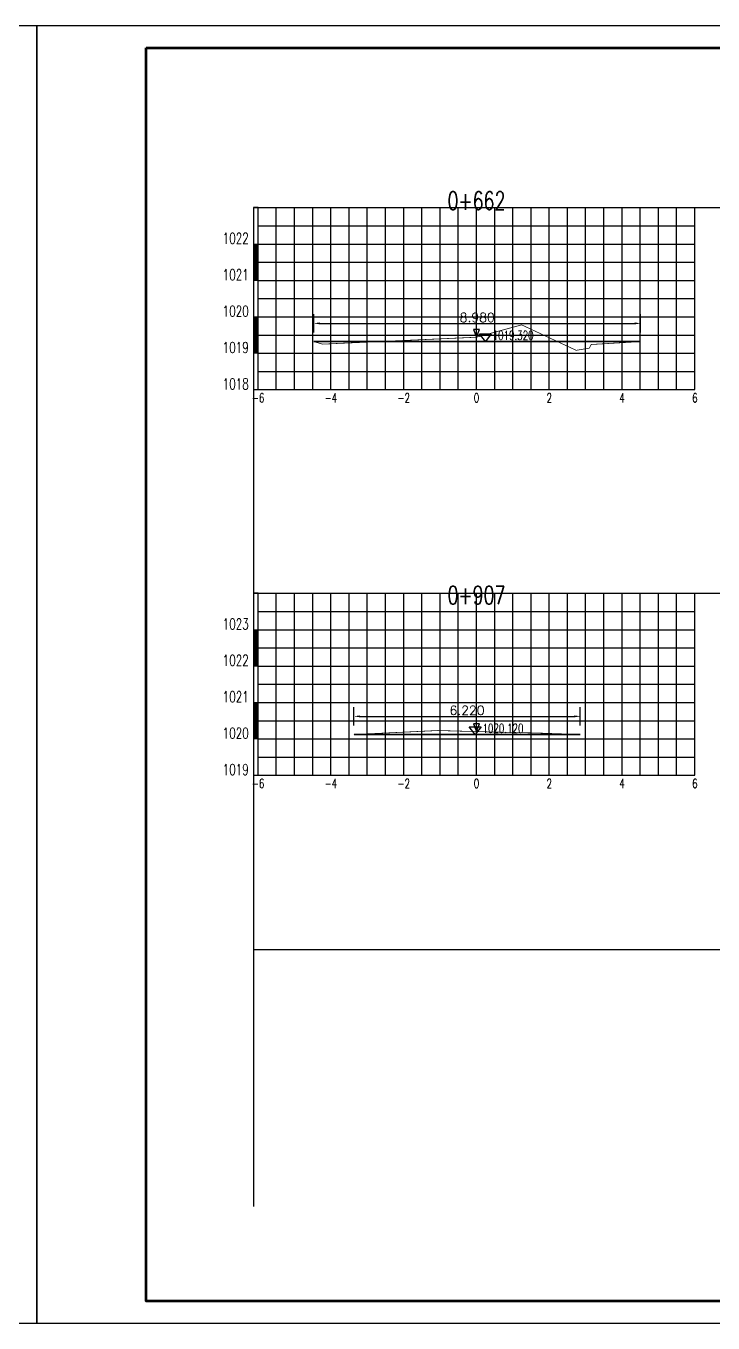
# Model space of a CAD drawing. Extents: x 695776 to 1250176, y 4443437 to 9025597.
# Drawn here: x 900464 to 919346, y 4482840 to 4518480 of the extents above; entities that cross this region are included whole.
import ezdxf
from ezdxf.enums import TextEntityAlignment as Align

# ---------------------------------------------------------------- set-up
doc = ezdxf.new("R2010")
doc.units = 0
doc.header["$LTSCALE"] = 0.5
doc.header["$PDSIZE"] = 0.2
doc.linetypes.add('ACAD_ISO07W100', pattern=[3.5, 0.5, -3])
doc.linetypes.add('CENTER2', pattern=[28.575, 19.05, -3.175, 3.175, -3.175])
doc.layers.get('0').update_dxf_attribs({"linetype": 'CONTINUOUS'})
doc.layers.get('Defpoints').update_dxf_attribs({"linetype": 'CONTINUOUS'})
for name, color, linetype in [('KEDU', 7, 'CONTINUOUS'), ('MIGE', 4, 'ACAD_ISO07W100'), ('MIGE1', 11, 'CONTINUOUS'), ('SANJIAO', 212, 'CONTINUOUS'), ('SHEJI', 1, 'CONTINUOUS'), ('YUANSHI', 2, 'CONTINUOUS'), ('YUANSHI1', 73, 'CONTINUOUS'), ('ZHOUXIAN', 20, 'CENTER2'), ('图框', 7, 'CONTINUOUS'), ('辅助线', 3, 'CONTINUOUS')]:
    doc.layers.add(name, color=color, linetype=linetype)
doc.styles.get("Standard").update_dxf_attribs({"font": 'rs.shx', "bigfont": 'hztxt.shx'})
doc.dimstyles.get("Standard").update_dxf_attribs({"dimtxt": 0.18, "dimasz": 0.18, "dimexe": 0.18, "dimexo": 0.0625, "dimgap": 0.09, "dimtad": 0, "dimtih": 1, "dimtoh": 1, "dimdec": 4, "dimzin": 0, "dimdsep": 46, "dimtxsty": 'Standard', "dimcen": 0.09, "dimadec": 0, "dimazin": 0, "dimtfac": 1, "dimtdec": 4, "dimtofl": 0, "dimtmove": 0, "dimatfit": 3, "dimfxl": 0, "dimtolj": 1, "dimtzin": 0, "dimarcsym": 0})

# ---------------------------------------------------------------- blocks, each defined once
blk = doc.blocks.new('zhunghao')
blk.add_lwpolyline([(0, 0), (0.33, 0.86), (-0.33, 0.86), (0, 0)])
blk = doc.blocks.new('ele_sym08')
blk.add_line((0, 0), (5.6, 0))
blk.add_lwpolyline([(0.9, 0), (0.25, 0.86), (1.55, 0.86), (0.9, 0)])
at = {"width": 0.7}
blk.add_attdef('ELEVAT', (1.7, 0.18), '', height=1, dxfattribs=at)
blk = doc.blocks.new('*D806')
at = {"color": 0, "lineweight": -2}
for p, q in [((908375, 4510058), (908375, 4510558)), ((908537, 4510308), (917192, 4510308)), ((917355, 4510058), (917355, 4510558))]:
    blk.add_line(p, q, dxfattribs=at)
at = {"color": 0}
for points in [[(908537, 4510335), (908537, 4510281), (908375, 4510308)], [(917192, 4510335), (917192, 4510281), (917355, 4510308)]]:
    blk.add_solid(points, dxfattribs=at)
at = {"layer": 'Defpoints', "color": 0}
for p in [(917355, 4510308), (908375, 4509808), (917355, 4509808)]:
    blk.add_point(p, dxfattribs=at)
at = {"color": 0, "insert": (912865, 4510470), "char_height": 250, "attachment_point": 5}
blk.add_mtext('\\A1;8.980', dxfattribs=at)
blk = doc.blocks.new('bc1_100')
blk.add_lwpolyline([(0.064, 1), (-0.063, 1), (-0.063, 0), (0.064, 0)], close=True)
at = {"width": 0.7}
blk.add_attdef('BC', text='', height=0.3, dxfattribs=at).set_placement((-0.193, 0.007), align=Align.RIGHT)
blk = doc.blocks.new('bc0_100')
for p, q in [((-0.063, 1), (-0.063, 0)), ((0.063, 0), (0.063, 1))]:
    blk.add_line(p, q)
at = {"const_width": 0.126}
blk.add_lwpolyline([(0, 1), (0, 0)], dxfattribs=at)
at = {"width": 0.7}
blk.add_attdef('BC', text='', height=0.3, dxfattribs=at).set_placement((-0.193, 0.007), align=Align.RIGHT)
blk = doc.blocks.new('*D809')
at = {"color": 0, "lineweight": -2}
for p, q in [((909475, 4499261), (909475, 4499761)), ((915695, 4499261), (915695, 4499761)), ((909637, 4499511), (915532, 4499511))]:
    blk.add_line(p, q, dxfattribs=at)
at = {"color": 0}
for points in [[(909637, 4499538), (909637, 4499484), (909475, 4499511)], [(915532, 4499538), (915532, 4499484), (915695, 4499511)]]:
    blk.add_solid(points, dxfattribs=at)
at = {"layer": 'Defpoints', "color": 0}
for p in [(915695, 4499511), (909475, 4499011), (915695, 4499011)]:
    blk.add_point(p, dxfattribs=at)
at = {"color": 0, "insert": (912585, 4499674), "char_height": 250, "attachment_point": 5}
blk.add_mtext('\\A1;6.220', dxfattribs=at)

msp = doc.modelspace()

# ---------------------------------------------------------------- linework, layer by layer
at = {"layer": 'MIGE', "linetype": 'Continuous'}
for p, q in [((907344.9216, 4508487.6428), (907344.9216, 4513487.6428)), ((908344.9216, 4508487.6428), (908344.9216, 4513487.6428)), ((909344.9216, 4508487.6428), (909344.9216, 4513487.6428)), ((910344.9216, 4508487.6428), (910344.9216, 4513487.6428)), ((911344.9216, 4508487.6428), (911344.9216, 4513487.6428)), ((912344.9216, 4508487.6428), (912344.9216, 4513487.6428)), ((913344.9216, 4508487.6428), (913344.9216, 4513487.6428)), ((914344.9216, 4508487.6428), (914344.9216, 4513487.6428)), ((915344.9216, 4508487.6428), (915344.9216, 4513487.6428)), ((916344.9216, 4508487.6428), (916344.9216, 4513487.6428)), ((917344.9216, 4508487.6428), (917344.9216, 4513487.6428)), ((918344.9216, 4508487.6428), (918344.9216, 4513487.6428)), ((906844.9216, 4512987.6428), (918844.9216, 4512987.6428)), ((906844.9216, 4511987.6428), (918844.9216, 4511987.6428)), ((906844.9216, 4510987.6428), (918844.9216, 4510987.6428)), ((906844.9216, 4509987.6428), (918844.9216, 4509987.6428)), ((906844.9216, 4508987.6428), (918844.9216, 4508987.6428)), ((907344.9216, 4497891.3781), (907344.9216, 4502891.3781)), ((908344.9216, 4497891.3781), (908344.9216, 4502891.3781)), ((909344.9216, 4497891.3781), (909344.9216, 4502891.3781)), ((910344.9216, 4497891.3781), (910344.9216, 4502891.3781)), ((911344.9216, 4497891.3781), (911344.9216, 4502891.3781)), ((912344.9216, 4497891.3781), (912344.9216, 4502891.3781)), ((913344.9216, 4497891.3781), (913344.9216, 4502891.3781)), ((914344.9216, 4497891.3781), (914344.9216, 4502891.3781)), ((915344.9216, 4497891.3781), (915344.9216, 4502891.3781)), ((916344.9216, 4497891.3781), (916344.9216, 4502891.3781)), ((917344.9216, 4497891.3781), (917344.9216, 4502891.3781)), ((918344.9216, 4497891.3781), (918344.9216, 4502891.3781)), ((906844.9216, 4502391.3781), (918844.9216, 4502391.3781)), ((906844.9216, 4501391.3781), (918844.9216, 4501391.3781)), ((906844.9216, 4500391.3781), (918844.9216, 4500391.3781)), ((906844.9216, 4499391.3781), (918844.9216, 4499391.3781)), ((906844.9216, 4498391.3781), (918844.9216, 4498391.3781))]:
    msp.add_line(p, q, dxfattribs=at)
at = {"layer": 'MIGE1'}
for p, q in [((906844.9216, 4513487.6428), (918844.9216, 4513487.6428)), ((906844.9216, 4508487.6428), (906844.9216, 4513487.6428)), ((907844.9216, 4508487.6428), (907844.9216, 4513487.6428)), ((908844.9216, 4508487.6428), (908844.9216, 4513487.6428)), ((909844.9216, 4508487.6428), (909844.9216, 4513487.6428)), ((910844.9216, 4508487.6428), (910844.9216, 4513487.6428)), ((911844.9216, 4508487.6428), (911844.9216, 4513487.6428)), ((912844.9216, 4508487.6428), (912844.9216, 4513487.6428)), ((913844.9216, 4508487.6428), (913844.9216, 4513487.6428)), ((914844.9216, 4508487.6428), (914844.9216, 4513487.6428)), ((915844.9216, 4508487.6428), (915844.9216, 4513487.6428)), ((916844.9216, 4508487.6428), (916844.9216, 4513487.6428)), ((917844.9216, 4508487.6428), (917844.9216, 4513487.6428)), ((918844.9216, 4508487.6428), (918844.9216, 4513487.6428)), ((906844.9216, 4512487.6428), (918844.9216, 4512487.6428)), ((906844.9216, 4511487.6428), (918844.9216, 4511487.6428)), ((906844.9216, 4510487.6428), (918844.9216, 4510487.6428)), ((906844.9216, 4509487.6428), (918844.9216, 4509487.6428)), ((906844.9216, 4508487.6428), (918844.9216, 4508487.6428)), ((906844.9216, 4502891.3781), (918844.9216, 4502891.3781)), ((906844.9216, 4497891.3781), (906844.9216, 4502891.3781)), ((907844.9216, 4497891.3781), (907844.9216, 4502891.3781)), ((908844.9216, 4497891.3781), (908844.9216, 4502891.3781)), ((909844.9216, 4497891.3781), (909844.9216, 4502891.3781)), ((910844.9216, 4497891.3781), (910844.9216, 4502891.3781)), ((911844.9216, 4497891.3781), (911844.9216, 4502891.3781)), ((912844.9216, 4497891.3781), (912844.9216, 4502891.3781)), ((913844.9216, 4497891.3781), (913844.9216, 4502891.3781)), ((914844.9216, 4497891.3781), (914844.9216, 4502891.3781)), ((915844.9216, 4497891.3781), (915844.9216, 4502891.3781)), ((916844.9216, 4497891.3781), (916844.9216, 4502891.3781)), ((917844.9216, 4497891.3781), (917844.9216, 4502891.3781)), ((918844.9216, 4497891.3781), (918844.9216, 4502891.3781)), ((906844.9216, 4501891.3781), (918844.9216, 4501891.3781)), ((906844.9216, 4500891.3781), (918844.9216, 4500891.3781)), ((906844.9216, 4499891.3781), (918844.9216, 4499891.3781)), ((906844.9216, 4498891.3781), (918844.9216, 4498891.3781)), ((906844.9216, 4497891.3781), (918844.9216, 4497891.3781))]:
    msp.add_line(p, q, dxfattribs=at)
at = {"layer": 'SHEJI', "const_width": 50}
for points in [[(908374.9216, 4509807.6428), (910173.3427, 4509807.6428), (912844.9216, 4509807.6428), (915070.6359, 4509807.6428), (917354.9216, 4509807.6428)], [(909474.9216, 4499011.3781), (912844.9216, 4499011.3781), (915694.9216, 4499011.3781)]]:
    msp.add_lwpolyline(points, dxfattribs=at)
at = {"layer": 'YUANSHI', "const_width": 20}
for points in [[(910173.3427, 4509807.6428), (912844.9216, 4509927.6428), (914084.9216, 4510267.6428), (915070.6359, 4509807.6428)], [(909474.9216, 4499011.3781), (911784.9216, 4499121.3781), (912844.9216, 4499091.3781), (914554.9216, 4499051.3781), (915694.9216, 4499011.3781)]]:
    msp.add_lwpolyline(points, dxfattribs=at)
at = {"layer": 'YUANSHI1', "const_width": 20}
for points in [[(908374.9216, 4509807.6428), (908614.9216, 4509737.6428), (910173.3427, 4509807.6428)], [(915070.6359, 4509807.6428), (915584.9216, 4509567.6428), (915944.9216, 4509627.6428), (915994.9216, 4509727.6428), (917354.9216, 4509807.6428)]]:
    msp.add_lwpolyline(points, dxfattribs=at)
at = {"layer": 'ZHOUXIAN'}
for p, q in [((912844.9216, 4509067.6428), (912844.9216, 4510767.6428)), ((912844.9216, 4498511.3781), (912844.9216, 4499621.3781))]:
    msp.add_line(p, q, dxfattribs=at)
at = {"layer": '图框', "linetype": 'Continuous', "lineweight": -2, "flags": 128}
for points in [[(850364.3186, 4518480.4611), (850364.3186, 4482840.4611), (900764.3186, 4482840.4611), (900764.3186, 4518480.4611), (850364.3186, 4518480.4611)], [(900764.309, 4518480.4621), (900764.309, 4482840.4621), (951164.309, 4482840.4621), (951164.309, 4518480.4621), (900764.309, 4518480.4621)]]:
    msp.add_lwpolyline(points, dxfattribs=at)
at = {"layer": '图框', "linetype": 'Continuous', "lineweight": 60, "flags": 128}
msp.add_lwpolyline([(903764.309, 4517880.4621), (950564.309, 4517880.4621), (950564.309, 4483440.4621), (903764.309, 4483440.4621), (903764.309, 4517880.4621)], dxfattribs=at)
at = {"layer": '辅助线'}
for points in [[(906718.7261, 4513487.6428), (949584.2392, 4513487.6428)], [(906718.7261, 4513487.6428), (906718.7261, 4486044.5699)], [(906718.7261, 4502891.3781), (949174.0677, 4502891.3781)], [(906718.7261, 4493105.0944), (948724.0477, 4493105.0944)]]:
    msp.add_lwpolyline(points, dxfattribs=at)

# ---------------------------------------------------------------- block references
at = {"xscale": 250, "yscale": 250, "zscale": 250}
for p, values in [((912864.9216, 4509807.6428), {'ELEVAT': '1019.320'}), ((912584.9216, 4499011.3781), {'ELEVAT': '1020.120'})]:
    msp.add_blockref('ele_sym08', p, dxfattribs=at).add_auto_attribs(values)
at = {"layer": 'KEDU', "xscale": 1000, "yscale": 1000, "zscale": 1000}
for name, p, values in [('bc1_100', (906781.6736, 4512487.6428), {'BC': '1022'}), ('bc0_100', (906781.6736, 4511487.6428), {'BC': '1021'}), ('bc1_100', (906781.6736, 4510487.6428), {'BC': '1020'}), ('bc0_100', (906781.6736, 4509487.6428), {'BC': '1019'}), ('bc1_100', (906781.6736, 4508487.6428), {'BC': '1018'}), ('bc1_100', (906781.6736, 4501891.3781), {'BC': '1023'}), ('bc0_100', (906781.6736, 4500891.3781), {'BC': '1022'}), ('bc1_100', (906781.6736, 4499891.3781), {'BC': '1021'}), ('bc0_100', (906781.6736, 4498891.3781), {'BC': '1020'}), ('bc1_100', (906781.6736, 4497891.3781), {'BC': '1019'})]:
    msp.add_blockref(name, p, dxfattribs=at).add_auto_attribs(values)
at = {"layer": 'SANJIAO', "xscale": 250, "yscale": 250, "zscale": 250}
for p in [(912844.9216, 4509927.6428), (912844.9216, 4499091.3781)]:
    msp.add_blockref('zhunghao', p, dxfattribs=at)

# ---------------------------------------------------------------- texts
at = {"width": 0.7}
for s, p in [('0+662', (912844.9216, 4513427.6428)), ('0+907', (912844.9216, 4502591.3781))]:
    msp.add_text(s, height=500, dxfattribs=at).set_placement(p, align=Align.CENTER)
at = {"layer": 'KEDU', "width": 0.7}
for s, p in [('-6', (906844.9216, 4508137.6428)), ('-4', (908844.9216, 4508137.6428)), ('-2', (910844.9216, 4508137.6428)), ('0', (912844.9216, 4508137.6428)), ('0', (912844.9216, 4508137.6428)), ('2', (914844.9216, 4508137.6428)), ('4', (916844.9216, 4508137.6428)), ('6', (918844.9216, 4508137.6428)), ('-6', (906844.9216, 4497541.3781)), ('-4', (908844.9216, 4497541.3781)), ('-2', (910844.9216, 4497541.3781)), ('0', (912844.9216, 4497541.3781)), ('0', (912844.9216, 4497541.3781)), ('2', (914844.9216, 4497541.3781)), ('4', (916844.9216, 4497541.3781)), ('6', (918844.9216, 4497541.3781))]:
    msp.add_text(s, height=250, dxfattribs=at).set_placement(p, align=Align.CENTER)

# ---------------------------------------------------------------- dimensions: what is measured, and where the dimension line sits
for base, p1, p2, picture, middle in [((917354.9216, 4510307.6428), (908374.9216, 4509807.6428), (917354.9216, 4509807.6428), '*D806', (912864.9216, 4510470.1428)), ((915694.9216, 4499511.3781), (909474.9216, 4499011.3781), (915694.9216, 4499011.3781), '*D809', (912584.9216, 4499673.8781))]:
    dim = msp.add_linear_dim(base=base, p1=p1, p2=p2, dimstyle='Standard', override={"dimtxt": 250, "dimasz": 162.5, "dimexe": 250, "dimexo": 250, "dimgap": 37.5, "dimtad": 1, "dimtih": 0, "dimtoh": 0, "dimdec": 3, "dimlfac": 0.001})
    dim.commit()
    dim.dimension.update_dxf_attribs({"geometry": picture, "text_midpoint": middle})

doc.saveas('drawing.dxf')
